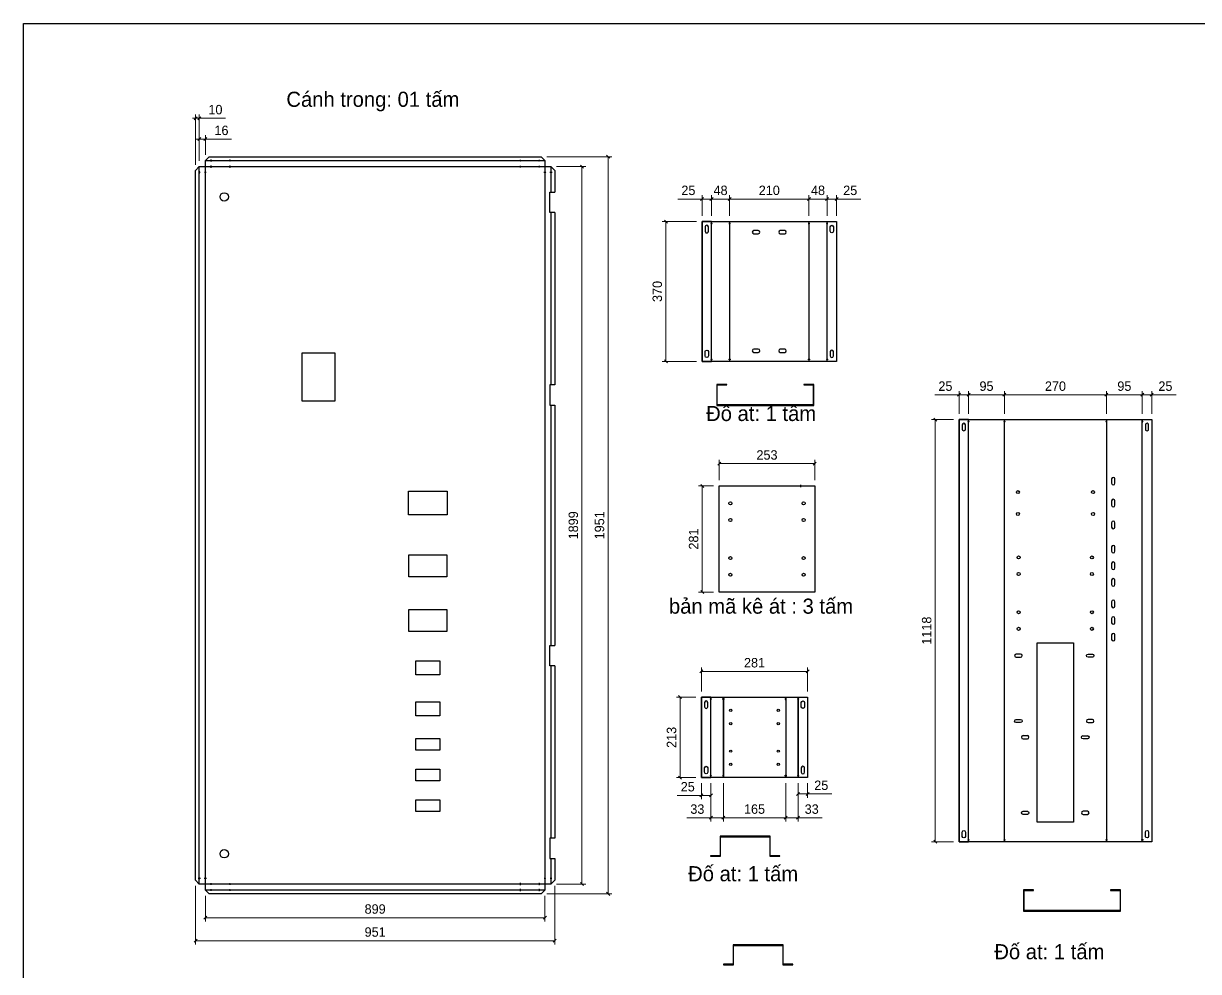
# Model space of a CAD drawing. Header units: millimetres. Extents: x 0 to 5940, y 0 to 4200.
# Drawn here: x 0 to 3111, y 1691 to 4200 of the extents above; entities that cross this region are included whole.
import ezdxf
from ezdxf.enums import TextEntityAlignment as Align

# ---------------------------------------------------------------- set-up
doc = ezdxf.new("R2010")
doc.units = ezdxf.units.MM
doc.layers.add('CNC', color=7, linetype='Continuous')
doc.layers.add('DIM', color=253, linetype='Continuous')
doc.styles.add('Tahoma (Input Text)', font='tahoma.ttf')
doc.dimstyles.new('Dim-25', dxfattribs={"dimtxt": 25, "dimasz": 8, "dimexe": 10, "dimexo": 15, "dimgap": 10, "dimtad": 1, "dimdec": 0, "dimtxsty": 'Standard', "dimblk": 'OBLIQUE', "dimcen": 10, "dimclrd": 5, "dimclre": 5, "dimclrt": 3, "dimazin": 3, "dimtfac": 1, "dimtdec": 0, "dimtmove": 0, "dimatfit": 3, "dimldrblk": 'OBLIQUE', "dimlwd": 9, "dimlwe": 9})

# ---------------------------------------------------------------- blocks, each defined once
blk = doc.blocks.new('khungtenAsean2')
at = {"color": 7}
blk.add_lwpolyline([(0, 0), (2970, 0), (2970, -2100), (0, -2100)], close=True, dxfattribs=at)
at = {"color": 1, "style": 'Tahoma (Input Text)', "flags": 8}
for tag, p in [('#01', (137.1, -2021.3)), ('#03', (506.6, -2019.3)), ('#05', (1106.6, -2021.3)), ('#07', (1834.7, -2021.3)), ('#09', (2146.7, -2021.3)), ('#02', (98.5, -2081.3)), ('#04', (486.1, -2081.3)), ('#06', (1065.3, -2081.3)), ('#08', (1817.4, -2081.3)), ('#10', (2146.7, -2081.3))]:
    blk.add_attdef(tag, p, '', height=25, dxfattribs=at)
blk.add_attdef('#11', text='', height=25, dxfattribs=at).set_placement((2915, -2067.3), align=Align.CENTER)
blk = doc.blocks.new('f3daunguoc')
at = {"layer": 'CNC', "color": 2, "lineweight": -3}
blk.add_circle((0, 0), 1.5, dxfattribs=at)
blk = doc.blocks.new('*D1')
at = {"color": 0, "linetype": 'ByBlock', "lineweight": -2}
for p, q in [((485.5, 1837), (477.5, 1829)), ((1376.5, 1829), (1384.5, 1837))]:
    blk.add_line(p, q, dxfattribs=at)
at = {"layer": 'Defpoints', "color": 0, "transparency": 16777216}
for p in [(481.5, 1906.1), (1380.5, 1906.1), (1380.5, 1833)]:
    blk.add_point(p, dxfattribs=at)
at = {"layer": 'DIM', "color": 5, "lineweight": 9, "transparency": 16777216}
for p, q in [((481.5, 1891.1), (481.5, 1823)), ((1380.5, 1891.1), (1380.5, 1823)), ((481.5, 1833), (1380.5, 1833))]:
    blk.add_line(p, q, dxfattribs=at)
at = {"layer": 'DIM', "color": 3, "transparency": 16777216, "insert": (931, 1855.8), "char_height": 25, "attachment_point": 5}
blk.add_mtext('899', dxfattribs=at)
blk = doc.blocks.new('_Oblique')
at = {"color": 0, "linetype": 'ByBlock', "lineweight": -2}
blk.add_line((-0.5, -0.5), (0.5, 0.5), dxfattribs=at)
blk = doc.blocks.new('*D2')
at = {"color": 0, "linetype": 'ByBlock', "lineweight": -2}
for p, q in [((459.5, 1776.1), (451.5, 1768.1)), ((1402.5, 1768.1), (1410.5, 1776.1))]:
    blk.add_line(p, q, dxfattribs=at)
at = {"layer": 'Defpoints', "color": 0, "transparency": 16777216}
for p in [(455.5, 1932.1), (1406.5, 1932.1), (1406.5, 1772.1)]:
    blk.add_point(p, dxfattribs=at)
at = {"layer": 'DIM', "color": 5, "lineweight": 9, "transparency": 16777216}
for p, q in [((455.5, 1917.1), (455.5, 1762.1)), ((1406.5, 1917.1), (1406.5, 1762.1)), ((455.5, 1772.1), (1406.5, 1772.1))]:
    blk.add_line(p, q, dxfattribs=at)
at = {"layer": 'DIM', "color": 3, "transparency": 16777216, "insert": (931, 1794.9), "char_height": 25, "attachment_point": 5}
blk.add_mtext('951', dxfattribs=at)
blk = doc.blocks.new('*D3')
at = {"color": 0, "linetype": 'ByBlock', "lineweight": -2}
for p, q in [((1482.7, 3817.1), (1474.7, 3825.1)), ((1474.7, 1926.1), (1482.7, 1918.1))]:
    blk.add_line(p, q, dxfattribs=at)
at = {"layer": 'Defpoints', "color": 0, "transparency": 16777216}
for p in [(1396.5, 3821.1), (1396.5, 1922.1), (1478.7, 1922.1)]:
    blk.add_point(p, dxfattribs=at)
at = {"layer": 'DIM', "color": 5, "lineweight": 9, "transparency": 16777216}
for p, q in [((1411.5, 3821.1), (1488.7, 3821.1)), ((1478.7, 3821.1), (1478.7, 1922.1)), ((1411.5, 1922.1), (1488.7, 1922.1))]:
    blk.add_line(p, q, dxfattribs=at)
at = {"layer": 'DIM', "color": 3, "transparency": 16777216, "insert": (1455.9, 2871.6), "char_height": 25, "attachment_point": 5, "rotation": 90}
blk.add_mtext('1899', dxfattribs=at)
blk = doc.blocks.new('*D4')
at = {"color": 0, "linetype": 'ByBlock', "lineweight": -2}
for p, q in [((1552, 3843.1), (1544, 3851.1)), ((1544, 1900.1), (1552, 1892.1))]:
    blk.add_line(p, q, dxfattribs=at)
at = {"layer": 'Defpoints', "color": 0, "transparency": 16777216}
for p in [(1370.5, 3847.1), (1370.5, 1896.1), (1548, 1896.1)]:
    blk.add_point(p, dxfattribs=at)
at = {"layer": 'DIM', "color": 5, "lineweight": 9, "transparency": 16777216}
for p, q in [((1385.5, 3847.1), (1558, 3847.1)), ((1548, 3847.1), (1548, 1896.1)), ((1385.5, 1896.1), (1558, 1896.1))]:
    blk.add_line(p, q, dxfattribs=at)
at = {"layer": 'DIM', "color": 3, "transparency": 16777216, "insert": (1525.2, 2871.6), "char_height": 25, "attachment_point": 5, "rotation": 90}
blk.add_mtext('1951', dxfattribs=at)
blk = doc.blocks.new('*D5')
at = {"color": 0, "linetype": 'ByBlock', "lineweight": -2}
for p, q in [((461.5, 3890.2), (469.5, 3898.2)), ((485.5, 3898.2), (477.5, 3890.2))]:
    blk.add_line(p, q, dxfattribs=at)
at = {"layer": 'Defpoints', "color": 0, "transparency": 16777216}
for p in [(481.5, 3894.2), (481.5, 3837.1), (465.5, 3821.1)]:
    blk.add_point(p, dxfattribs=at)
at = {"layer": 'DIM', "color": 5, "lineweight": 9, "transparency": 16777216}
for p, q in [((465.5, 3894.2), (457.5, 3894.2)), ((465.5, 3836.1), (465.5, 3904.2)), ((465.5, 3894.2), (481.5, 3894.2)), ((481.5, 3852.1), (481.5, 3904.2)), ((481.5, 3894.2), (551, 3894.2))]:
    blk.add_line(p, q, dxfattribs=at)
at = {"layer": 'DIM', "color": 3, "transparency": 16777216, "insert": (524.2, 3917), "char_height": 25, "attachment_point": 5}
blk.add_mtext('16', dxfattribs=at)
blk = doc.blocks.new('*D6')
at = {"color": 0, "linetype": 'ByBlock', "lineweight": -2}
for p, q in [((451.5, 3945.1), (459.5, 3953.1)), ((469.5, 3953.1), (461.5, 3945.1))]:
    blk.add_line(p, q, dxfattribs=at)
at = {"layer": 'Defpoints', "color": 0, "transparency": 16777216}
for p in [(465.5, 3949.1), (455.5, 3811.1), (465.5, 3821.1)]:
    blk.add_point(p, dxfattribs=at)
at = {"layer": 'DIM', "color": 5, "lineweight": 9, "transparency": 16777216}
for p, q in [((455.5, 3826.1), (455.5, 3959.1)), ((465.5, 3836.1), (465.5, 3959.1)), ((455.5, 3949.1), (447.5, 3949.1)), ((455.5, 3949.1), (465.5, 3949.1)), ((465.5, 3949.1), (534.9, 3949.1))]:
    blk.add_line(p, q, dxfattribs=at)
at = {"layer": 'DIM', "color": 3, "transparency": 16777216, "insert": (508.2, 3971.9), "char_height": 25, "attachment_point": 5}
blk.add_mtext('10', dxfattribs=at)
blk = doc.blocks.new('ovan8.5x20')
at = {"layer": 'CNC', "color": 2, "lineweight": -3}
for p, q in [((5.7, 4.2), (-5.8, 4.2)), ((-5.8, -4.2), (5.7, -4.2))]:
    blk.add_line(p, q, dxfattribs=at)
for centre, start, end in [((-5.8, 0), 90, 270), ((5.7, 0), 270, 90)]:
    blk.add_arc(centre, 4.25, start, end, dxfattribs=at)
blk = doc.blocks.new('*D39')
at = {"color": 0, "linetype": 'ByBlock', "lineweight": -2}
for p, q in [((2966.2, 3221.1), (2958.2, 3213.1)), ((2983.2, 3213.1), (2991.2, 3221.1))]:
    blk.add_line(p, q, dxfattribs=at)
at = {"layer": 'Defpoints', "color": 0, "transparency": 16777216}
for p in [(2987.2, 3217.1), (2962.2, 3151.6), (2987.2, 3151.6)]:
    blk.add_point(p, dxfattribs=at)
at = {"layer": 'DIM', "color": 5, "lineweight": 9, "transparency": 16777216}
for p, q in [((2962.2, 3166.6), (2962.2, 3227.1)), ((2962.2, 3217.1), (2987.2, 3217.1)), ((2987.2, 3166.6), (2987.2, 3227.1)), ((2987.2, 3217.1), (3051.6, 3217.1))]:
    blk.add_line(p, q, dxfattribs=at)
at = {"layer": 'DIM', "color": 3, "transparency": 16777216, "insert": (3023.4, 3239.9), "char_height": 25, "attachment_point": 5}
blk.add_mtext('25', dxfattribs=at)
blk = doc.blocks.new('*D40')
at = {"color": 0, "linetype": 'ByBlock', "lineweight": -2}
for p, q in [((2871.2, 3221.1), (2863.2, 3213.1)), ((2958.2, 3213.1), (2966.2, 3221.1))]:
    blk.add_line(p, q, dxfattribs=at)
at = {"layer": 'Defpoints', "color": 0, "transparency": 16777216}
for p in [(2962.2, 3217.1), (2867.2, 3151.6), (2962.2, 3151.6)]:
    blk.add_point(p, dxfattribs=at)
at = {"layer": 'DIM', "color": 5, "lineweight": 9, "transparency": 16777216}
for p, q in [((2867.2, 3166.6), (2867.2, 3227.1)), ((2867.2, 3217.1), (2962.2, 3217.1)), ((2962.2, 3166.6), (2962.2, 3227.1))]:
    blk.add_line(p, q, dxfattribs=at)
at = {"layer": 'DIM', "color": 3, "transparency": 16777216, "insert": (2914.7, 3239.9), "char_height": 25, "attachment_point": 5}
blk.add_mtext('95', dxfattribs=at)
blk = doc.blocks.new('*D41')
at = {"color": 0, "linetype": 'ByBlock', "lineweight": -2}
for p, q in [((2601.2, 3221.1), (2593.2, 3213.1)), ((2863.2, 3213.1), (2871.2, 3221.1))]:
    blk.add_line(p, q, dxfattribs=at)
at = {"layer": 'Defpoints', "color": 0, "transparency": 16777216}
for p in [(2597.2, 3217.1), (2597.2, 3151.6), (2867.2, 3151.6)]:
    blk.add_point(p, dxfattribs=at)
at = {"layer": 'DIM', "color": 5, "lineweight": 9, "transparency": 16777216}
for p, q in [((2597.2, 3166.6), (2597.2, 3227.1)), ((2867.2, 3217.1), (2597.2, 3217.1)), ((2867.2, 3166.6), (2867.2, 3227.1))]:
    blk.add_line(p, q, dxfattribs=at)
at = {"layer": 'DIM', "color": 3, "transparency": 16777216, "insert": (2732.2, 3239.9), "char_height": 25, "attachment_point": 5}
blk.add_mtext('270', dxfattribs=at)
blk = doc.blocks.new('*D42')
at = {"color": 0, "linetype": 'ByBlock', "lineweight": -2}
for p, q in [((2506.2, 3221.1), (2498.2, 3213.1)), ((2593.2, 3213.1), (2601.2, 3221.1))]:
    blk.add_line(p, q, dxfattribs=at)
at = {"layer": 'Defpoints', "color": 0, "transparency": 16777216}
for p in [(2502.2, 3217.1), (2502.2, 3151.6), (2597.2, 3151.6)]:
    blk.add_point(p, dxfattribs=at)
at = {"layer": 'DIM', "color": 5, "lineweight": 9, "transparency": 16777216}
for p, q in [((2502.2, 3166.6), (2502.2, 3227.1)), ((2597.2, 3217.1), (2502.2, 3217.1)), ((2597.2, 3166.6), (2597.2, 3227.1))]:
    blk.add_line(p, q, dxfattribs=at)
at = {"layer": 'DIM', "color": 3, "transparency": 16777216, "insert": (2549.7, 3239.9), "char_height": 25, "attachment_point": 5}
blk.add_mtext('95', dxfattribs=at)
blk = doc.blocks.new('*D43')
at = {"color": 0, "linetype": 'ByBlock', "lineweight": -2}
for p, q in [((2481.2, 3221.1), (2473.2, 3213.1)), ((2498.2, 3213.1), (2506.2, 3221.1))]:
    blk.add_line(p, q, dxfattribs=at)
at = {"layer": 'Defpoints', "color": 0, "transparency": 16777216}
for p in [(2477.2, 3217.1), (2477.2, 3151.6), (2502.2, 3151.6)]:
    blk.add_point(p, dxfattribs=at)
at = {"layer": 'DIM', "color": 5, "lineweight": 9, "transparency": 16777216}
for p, q in [((2477.2, 3217.1), (2412.7, 3217.1)), ((2477.2, 3166.6), (2477.2, 3227.1)), ((2502.2, 3217.1), (2477.2, 3217.1)), ((2502.2, 3166.6), (2502.2, 3227.1))]:
    blk.add_line(p, q, dxfattribs=at)
at = {"layer": 'DIM', "color": 3, "transparency": 16777216, "insert": (2440.9, 3239.9), "char_height": 25, "attachment_point": 5}
blk.add_mtext('25', dxfattribs=at)
blk = doc.blocks.new('*D44')
at = {"color": 0, "linetype": 'ByBlock', "lineweight": -2}
for p, q in [((2418.2, 3147.6), (2410.2, 3155.6)), ((2410.2, 2038.1), (2418.2, 2030.1))]:
    blk.add_line(p, q, dxfattribs=at)
at = {"layer": 'Defpoints', "color": 0, "transparency": 16777216}
for p in [(2477.2, 3151.6), (2414.2, 2034.1), (2477.2, 2034.1)]:
    blk.add_point(p, dxfattribs=at)
at = {"layer": 'DIM', "color": 5, "lineweight": 9, "transparency": 16777216}
for p, q in [((2462.2, 3151.6), (2404.2, 3151.6)), ((2414.2, 3151.6), (2414.2, 2034.1)), ((2462.2, 2034.1), (2404.2, 2034.1))]:
    blk.add_line(p, q, dxfattribs=at)
at = {"layer": 'DIM', "color": 3, "transparency": 16777216, "insert": (2391.4, 2592.8), "char_height": 25, "attachment_point": 5, "rotation": 90}
blk.add_mtext('1118', dxfattribs=at)
blk = doc.blocks.new('*D45')
at = {"color": 0, "linetype": 'ByBlock', "lineweight": -2}
for p, q in [((2131.6, 3739.4), (2123.6, 3731.4)), ((2148.6, 3731.4), (2156.6, 3739.4))]:
    blk.add_line(p, q, dxfattribs=at)
at = {"layer": 'Defpoints', "color": 0, "transparency": 16777216}
for p in [(2152.6, 3735.4), (2127.6, 3675.7), (2152.6, 3675.7)]:
    blk.add_point(p, dxfattribs=at)
at = {"layer": 'DIM', "color": 5, "lineweight": 9, "transparency": 16777216}
for p, q in [((2127.6, 3690.7), (2127.6, 3745.4)), ((2127.6, 3735.4), (2152.6, 3735.4)), ((2152.6, 3690.7), (2152.6, 3745.4)), ((2152.6, 3735.4), (2217, 3735.4))]:
    blk.add_line(p, q, dxfattribs=at)
at = {"layer": 'DIM', "color": 3, "transparency": 16777216, "insert": (2188.8, 3758.2), "char_height": 25, "attachment_point": 5}
blk.add_mtext('25', dxfattribs=at)
blk = doc.blocks.new('*D46')
at = {"color": 0, "linetype": 'ByBlock', "lineweight": -2}
for p, q in [((2083.6, 3739.4), (2075.6, 3731.4)), ((2123.6, 3731.4), (2131.6, 3739.4))]:
    blk.add_line(p, q, dxfattribs=at)
at = {"layer": 'Defpoints', "color": 0, "transparency": 16777216}
for p in [(2127.6, 3735.4), (2079.6, 3675.7), (2127.6, 3675.7)]:
    blk.add_point(p, dxfattribs=at)
at = {"layer": 'DIM', "color": 5, "lineweight": 9, "transparency": 16777216}
for p, q in [((2079.6, 3690.7), (2079.6, 3745.4)), ((2079.6, 3735.4), (2127.6, 3735.4)), ((2127.6, 3690.7), (2127.6, 3745.4))]:
    blk.add_line(p, q, dxfattribs=at)
at = {"layer": 'DIM', "color": 3, "transparency": 16777216, "insert": (2103.6, 3758.2), "char_height": 25, "attachment_point": 5}
blk.add_mtext('48', dxfattribs=at)
blk = doc.blocks.new('*D47')
at = {"color": 0, "linetype": 'ByBlock', "lineweight": -2}
for p, q in [((1873.6, 3739.4), (1865.6, 3731.4)), ((2075.6, 3731.4), (2083.6, 3739.4))]:
    blk.add_line(p, q, dxfattribs=at)
at = {"layer": 'Defpoints', "color": 0, "transparency": 16777216}
for p in [(1869.6, 3735.4), (1869.6, 3675.7), (2079.6, 3675.7)]:
    blk.add_point(p, dxfattribs=at)
at = {"layer": 'DIM', "color": 5, "lineweight": 9, "transparency": 16777216}
for p, q in [((1869.6, 3690.7), (1869.6, 3745.4)), ((2079.6, 3735.4), (1869.6, 3735.4)), ((2079.6, 3690.7), (2079.6, 3745.4))]:
    blk.add_line(p, q, dxfattribs=at)
at = {"layer": 'DIM', "color": 3, "transparency": 16777216, "insert": (1974.6, 3758.2), "char_height": 25, "attachment_point": 5}
blk.add_mtext('210', dxfattribs=at)
blk = doc.blocks.new('*D48')
at = {"color": 0, "linetype": 'ByBlock', "lineweight": -2}
for p, q in [((1825.6, 3739.4), (1817.6, 3731.4)), ((1865.6, 3731.4), (1873.6, 3739.4))]:
    blk.add_line(p, q, dxfattribs=at)
at = {"layer": 'Defpoints', "color": 0, "transparency": 16777216}
for p in [(1821.6, 3735.4), (1821.6, 3675.7), (1869.6, 3675.7)]:
    blk.add_point(p, dxfattribs=at)
at = {"layer": 'DIM', "color": 5, "lineweight": 9, "transparency": 16777216}
for p, q in [((1821.6, 3690.7), (1821.6, 3745.4)), ((1869.6, 3735.4), (1821.6, 3735.4)), ((1869.6, 3690.7), (1869.6, 3745.4))]:
    blk.add_line(p, q, dxfattribs=at)
at = {"layer": 'DIM', "color": 3, "transparency": 16777216, "insert": (1845.6, 3758.2), "char_height": 25, "attachment_point": 5}
blk.add_mtext('48', dxfattribs=at)
blk = doc.blocks.new('*D49')
at = {"color": 0, "linetype": 'ByBlock', "lineweight": -2}
for p, q in [((1800.6, 3739.4), (1792.6, 3731.4)), ((1817.6, 3731.4), (1825.6, 3739.4))]:
    blk.add_line(p, q, dxfattribs=at)
at = {"layer": 'Defpoints', "color": 0, "transparency": 16777216}
for p in [(1796.6, 3735.4), (1796.6, 3675.7), (1821.6, 3675.7)]:
    blk.add_point(p, dxfattribs=at)
at = {"layer": 'DIM', "color": 5, "lineweight": 9, "transparency": 16777216}
for p, q in [((1796.6, 3735.4), (1732.2, 3735.4)), ((1796.6, 3690.7), (1796.6, 3745.4)), ((1821.6, 3735.4), (1796.6, 3735.4)), ((1821.6, 3690.7), (1821.6, 3745.4))]:
    blk.add_line(p, q, dxfattribs=at)
at = {"layer": 'DIM', "color": 3, "transparency": 16777216, "insert": (1760.4, 3758.2), "char_height": 25, "attachment_point": 5}
blk.add_mtext('25', dxfattribs=at)
blk = doc.blocks.new('*D50')
at = {"color": 0, "linetype": 'ByBlock', "lineweight": -2}
for p, q in [((1704.9, 3671.7), (1696.9, 3679.7)), ((1696.9, 3309.7), (1704.9, 3301.7))]:
    blk.add_line(p, q, dxfattribs=at)
at = {"layer": 'Defpoints', "color": 0, "transparency": 16777216}
for p in [(1796.6, 3675.7), (1700.9, 3305.7), (1796.6, 3305.7)]:
    blk.add_point(p, dxfattribs=at)
at = {"layer": 'DIM', "color": 5, "lineweight": 9, "transparency": 16777216}
for p, q in [((1781.6, 3675.7), (1690.9, 3675.7)), ((1700.9, 3675.7), (1700.9, 3305.7)), ((1781.6, 3305.7), (1690.9, 3305.7))]:
    blk.add_line(p, q, dxfattribs=at)
at = {"layer": 'DIM', "color": 3, "transparency": 16777216, "insert": (1678.2, 3490.7), "char_height": 25, "attachment_point": 5, "rotation": 90}
blk.add_mtext('370', dxfattribs=at)
blk = doc.blocks.new('*D51')
at = {"color": 0, "linetype": 'ByBlock', "lineweight": -2}
for p, q in [((1846, 3039), (1838, 3031)), ((2091, 3031), (2099, 3039))]:
    blk.add_line(p, q, dxfattribs=at)
at = {"layer": 'Defpoints', "color": 0, "transparency": 16777216}
for p in [(2095, 3035), (1842, 2975.8), (2095, 2975.8)]:
    blk.add_point(p, dxfattribs=at)
at = {"layer": 'DIM', "color": 5, "lineweight": 9, "transparency": 16777216}
for p, q in [((1842, 2990.8), (1842, 3045)), ((1842, 3035), (2095, 3035)), ((2095, 2990.8), (2095, 3045))]:
    blk.add_line(p, q, dxfattribs=at)
at = {"layer": 'DIM', "color": 3, "transparency": 16777216, "insert": (1968.5, 3057.7), "char_height": 25, "attachment_point": 5}
blk.add_mtext('253', dxfattribs=at)
blk = doc.blocks.new('*D52')
at = {"color": 0, "linetype": 'ByBlock', "lineweight": -2}
for p, q in [((1801, 2971.8), (1793, 2979.8)), ((1793, 2698.8), (1801, 2690.8))]:
    blk.add_line(p, q, dxfattribs=at)
at = {"layer": 'Defpoints', "color": 0, "transparency": 16777216}
for p in [(1842, 2975.8), (1797, 2694.8), (1842, 2694.8)]:
    blk.add_point(p, dxfattribs=at)
at = {"layer": 'DIM', "color": 5, "lineweight": 9, "transparency": 16777216}
for p, q in [((1827, 2975.8), (1787, 2975.8)), ((1797, 2975.8), (1797, 2694.8)), ((1827, 2694.8), (1787, 2694.8))]:
    blk.add_line(p, q, dxfattribs=at)
at = {"layer": 'DIM', "color": 3, "transparency": 16777216, "insert": (1774.3, 2835.3), "char_height": 25, "attachment_point": 5, "rotation": 90}
blk.add_mtext('281', dxfattribs=at)
blk = doc.blocks.new('*D53')
at = {"color": 0, "linetype": 'ByBlock', "lineweight": -2}
for p, q in [((1799, 2489), (1791, 2481)), ((2072, 2481), (2080, 2489))]:
    blk.add_line(p, q, dxfattribs=at)
at = {"layer": 'Defpoints', "color": 0, "transparency": 16777216}
for p in [(2076, 2485), (1795, 2416.8), (2076, 2416.8)]:
    blk.add_point(p, dxfattribs=at)
at = {"layer": 'DIM', "color": 5, "lineweight": 9, "transparency": 16777216}
for p, q in [((1795, 2431.8), (1795, 2495)), ((2076, 2431.8), (2076, 2495)), ((1795, 2485), (2076, 2485))]:
    blk.add_line(p, q, dxfattribs=at)
at = {"layer": 'DIM', "color": 3, "transparency": 16777216, "insert": (1935.5, 2507.8), "char_height": 25, "attachment_point": 5}
blk.add_mtext('281', dxfattribs=at)
blk = doc.blocks.new('*D54')
at = {"color": 0, "linetype": 'ByBlock', "lineweight": -2}
for p, q in [((1742.5, 2412.8), (1734.5, 2420.8)), ((1734.5, 2207.8), (1742.5, 2199.8))]:
    blk.add_line(p, q, dxfattribs=at)
at = {"layer": 'Defpoints', "color": 0, "transparency": 16777216}
for p in [(1795, 2416.8), (1738.5, 2203.8), (1795, 2203.8)]:
    blk.add_point(p, dxfattribs=at)
at = {"layer": 'DIM', "color": 5, "lineweight": 9, "transparency": 16777216}
for p, q in [((1780, 2416.8), (1728.5, 2416.8)), ((1738.5, 2416.8), (1738.5, 2203.8)), ((1780, 2203.8), (1728.5, 2203.8))]:
    blk.add_line(p, q, dxfattribs=at)
at = {"layer": 'DIM', "color": 3, "transparency": 16777216, "insert": (1715.8, 2310.3), "char_height": 25, "attachment_point": 5, "rotation": 90}
blk.add_mtext('213', dxfattribs=at)
blk = doc.blocks.new('*D60')
at = {"color": 0, "linetype": 'ByBlock', "lineweight": -2}
for p, q in [((2055, 2164.6), (2047, 2156.6)), ((2072, 2156.6), (2080, 2164.6))]:
    blk.add_line(p, q, dxfattribs=at)
at = {"layer": 'Defpoints', "color": 0, "transparency": 16777216}
for p in [(2051, 2203.8), (2076, 2203.8), (2076, 2160.6)]:
    blk.add_point(p, dxfattribs=at)
at = {"layer": 'DIM', "color": 5, "lineweight": 9, "transparency": 16777216}
for p, q in [((2051, 2188.8), (2051, 2150.6)), ((2076, 2188.8), (2076, 2150.6)), ((2051, 2160.6), (2076, 2160.6)), ((2076, 2160.6), (2140.4, 2160.6))]:
    blk.add_line(p, q, dxfattribs=at)
at = {"layer": 'DIM', "color": 3, "transparency": 16777216, "insert": (2112.2, 2183.3), "char_height": 25, "attachment_point": 5}
blk.add_mtext('25', dxfattribs=at)
blk = doc.blocks.new('*D61')
at = {"color": 0, "linetype": 'ByBlock', "lineweight": -2}
for p, q in [((2022, 2101.6), (2014, 2093.6)), ((2047, 2093.6), (2055, 2101.6))]:
    blk.add_line(p, q, dxfattribs=at)
at = {"layer": 'Defpoints', "color": 0, "transparency": 16777216}
for p in [(2018, 2203.8), (2051, 2203.8), (2051, 2097.6)]:
    blk.add_point(p, dxfattribs=at)
at = {"layer": 'DIM', "color": 5, "lineweight": 9, "transparency": 16777216}
for p, q in [((2018, 2188.8), (2018, 2087.6)), ((2051, 2188.8), (2051, 2087.6)), ((2018, 2097.6), (2051, 2097.6)), ((2051, 2097.6), (2114.7, 2097.6))]:
    blk.add_line(p, q, dxfattribs=at)
at = {"layer": 'DIM', "color": 3, "transparency": 16777216, "insert": (2086.9, 2120.3), "char_height": 25, "attachment_point": 5}
blk.add_mtext('33', dxfattribs=at)
blk = doc.blocks.new('*D62')
at = {"color": 0, "linetype": 'ByBlock', "lineweight": -2}
for p, q in [((1857, 2101.6), (1849, 2093.6)), ((2014, 2093.6), (2022, 2101.6))]:
    blk.add_line(p, q, dxfattribs=at)
at = {"layer": 'Defpoints', "color": 0, "transparency": 16777216}
for p in [(1853, 2203.8), (2018, 2203.8), (2018, 2097.6)]:
    blk.add_point(p, dxfattribs=at)
at = {"layer": 'DIM', "color": 5, "lineweight": 9, "transparency": 16777216}
for p, q in [((1853, 2188.8), (1853, 2087.6)), ((2018, 2188.8), (2018, 2087.6)), ((1853, 2097.6), (2018, 2097.6))]:
    blk.add_line(p, q, dxfattribs=at)
at = {"layer": 'DIM', "color": 3, "transparency": 16777216, "insert": (1935.5, 2120.3), "char_height": 25, "attachment_point": 5}
blk.add_mtext('165', dxfattribs=at)
blk = doc.blocks.new('*D63')
at = {"color": 0, "linetype": 'ByBlock', "lineweight": -2}
for p, q in [((1824, 2101.6), (1816, 2093.6)), ((1849, 2093.6), (1857, 2101.6))]:
    blk.add_line(p, q, dxfattribs=at)
at = {"layer": 'Defpoints', "color": 0, "transparency": 16777216}
for p in [(1820, 2203.8), (1853, 2203.8), (1820, 2097.6)]:
    blk.add_point(p, dxfattribs=at)
at = {"layer": 'DIM', "color": 5, "lineweight": 9, "transparency": 16777216}
for p, q in [((1820, 2188.8), (1820, 2087.6)), ((1853, 2188.8), (1853, 2087.6)), ((1820, 2097.6), (1756.2, 2097.6)), ((1853, 2097.6), (1820, 2097.6))]:
    blk.add_line(p, q, dxfattribs=at)
at = {"layer": 'DIM', "color": 3, "transparency": 16777216, "insert": (1784.1, 2120.3), "char_height": 25, "attachment_point": 5}
blk.add_mtext('33', dxfattribs=at)
blk = doc.blocks.new('*D64')
at = {"color": 0, "linetype": 'ByBlock', "lineweight": -2}
for p, q in [((1799, 2160.7), (1791, 2152.7)), ((1816, 2152.7), (1824, 2160.7))]:
    blk.add_line(p, q, dxfattribs=at)
at = {"layer": 'Defpoints', "color": 0, "transparency": 16777216}
for p in [(1795, 2203.8), (1820, 2203.8), (1795, 2156.7)]:
    blk.add_point(p, dxfattribs=at)
at = {"layer": 'DIM', "color": 5, "lineweight": 9, "transparency": 16777216}
for p, q in [((1795, 2188.8), (1795, 2146.7)), ((1820, 2188.8), (1820, 2146.7)), ((1795, 2156.7), (1730.5, 2156.7)), ((1820, 2156.7), (1795, 2156.7))]:
    blk.add_line(p, q, dxfattribs=at)
at = {"layer": 'DIM', "color": 3, "transparency": 16777216, "insert": (1758.7, 2179.5), "char_height": 25, "attachment_point": 5}
blk.add_mtext('25', dxfattribs=at)

msp = doc.modelspace()

# ---------------------------------------------------------------- linework, layer by layer
at = {"color": 2}
for p, q in [((1869.6, 3675.7), (1869.6, 3305.7)), ((2079.6, 3675.7), (2079.6, 3305.7)), ((1853, 2416.8), (1853, 2203.8)), ((2051, 2416.8), (2051, 2203.8))]:
    msp.add_line(p, q, dxfattribs=at)
at = {"color": 7}
for points in [[(1406.5, 1989.3), (1406.5, 1932.1), (1396.5, 1922.1), (1380.5, 1922.1), (1380.5, 1906.1), (1370.5, 1896.1), (491.5, 1896.1), (481.5, 1906.1), (481.5, 1922.1), (465.5, 1922.1), (455.5, 1932.1), (455.5, 3811.1), (465.5, 3821.1), (481.5, 3821.1), (481.5, 3837.1), (491.5, 3847.1), (1370.5, 3847.1), (1380.5, 3837.1), (1380.5, 3821.1), (1396.5, 3821.1), (1406.5, 3811.1), (1406.5, 3753.8)], [(481.5, 3837.1), (1380.5, 3837.1)], [(465.5, 1922.1), (465.5, 3821.1)], [(1396.5, 3821.1), (1396.5, 3753.8)], [(1396.5, 3699.8), (1396.5, 3243.3)], [(1406.5, 3699.8), (1406.5, 3243.3)], [(1396.5, 3189.3), (1396.5, 2553.8)], [(1406.5, 3189.3), (1406.5, 2553.8)], [(1396.5, 2499.8), (1396.5, 2043.3)], [(1406.5, 2499.8), (1406.5, 2043.3)], [(1396.5, 1989.3), (1396.5, 1922.1)], [(1380.5, 1906.1), (481.5, 1906.1)]]:
    msp.add_lwpolyline(points, dxfattribs=at)
msp.add_lwpolyline([(481.5, 3821.1), (1380.5, 3821.1), (1380.5, 1922.1), (481.5, 1922.1)], close=True, dxfattribs=at)
at = {"color": 2}
for points in [[(1406.5, 3699.8), (1393.5, 3699.8), (1393.5, 3753.8), (1406.5, 3753.8)], [(1406.5, 3243.3), (1393.5, 3243.3), (1393.5, 3189.3), (1406.5, 3189.3)], [(1406.5, 2499.8), (1393.5, 2499.8), (1393.5, 2553.8), (1406.5, 2553.8)], [(1406.5, 2043.3), (1393.5, 2043.3), (1393.5, 1989.3), (1406.5, 1989.3)]]:
    msp.add_lwpolyline(points, dxfattribs=at)
at = {"color": 8}
for points in [[(1821.6, 3675.7), (1796.6, 3675.7), (1796.6, 3305.7), (1821.6, 3305.7)], [(2127.6, 3675.7), (2152.6, 3675.7), (2152.6, 3305.7), (2127.6, 3305.7)], [(1862, 3244.7), (1835.5, 3244.7), (1835.5, 3188.7), (2092.5, 3188.7), (2092.5, 3244.7), (2066, 3244.7), (2066, 3243.2), (2091, 3243.2), (2091, 3190.2), (1837, 3190.2), (1837, 3243.2), (1862, 3243.2)], [(2502.2, 3151.6), (2477.2, 3151.6), (2477.2, 2034.1), (2502.2, 2034.1)], [(2962.2, 3151.6), (2987.2, 3151.6), (2987.2, 2034.1), (2962.2, 2034.1)], [(1820, 2416.8), (1795, 2416.8), (1795, 2203.8), (1820, 2203.8)], [(2051, 2416.8), (2076, 2416.8), (2076, 2203.8), (2051, 2203.8)], [(2002.1, 1996.9), (1977.1, 1996.9), (1977.1, 2048.4), (1844.1, 2048.4), (1844.1, 1996.9), (1819.1, 1996.9), (1819.1, 1995.4), (1845.6, 1995.4), (1845.6, 2046.9), (1975.6, 2046.9), (1975.6, 1995.4), (2002.1, 1995.4)], [(2674.2, 1906.6), (2647.7, 1906.6), (2647.7, 1850.6), (2904.7, 1850.6), (2904.7, 1906.6), (2878.2, 1906.6), (2878.2, 1905.1), (2903.2, 1905.1), (2903.2, 1852.1), (2649.2, 1852.1), (2649.2, 1905.1), (2674.2, 1905.1)], [(2036.6, 1709.8), (2011.6, 1709.8), (2011.6, 1761.3), (1878.6, 1761.3), (1878.6, 1709.8), (1853.6, 1709.8), (1853.6, 1708.3), (1880.1, 1708.3), (1880.1, 1759.8), (2010.1, 1759.8), (2010.1, 1708.3), (2036.6, 1708.3)]]:
    msp.add_lwpolyline(points, close=True, dxfattribs=at)
at = {"color": 2}
for points in [[(1796.6, 3675.7), (2152.6, 3675.7), (2152.6, 3305.7), (1796.6, 3305.7)], [(738, 3328.1), (824, 3328.1), (824, 3200.1), (738, 3200.1)], [(2477.2, 3151.6), (2987.2, 3151.6), (2987.2, 2034.1), (2477.2, 2034.1)], [(2597.2, 3151.6), (2867.2, 3151.6), (2867.2, 2034.1), (2597.2, 2034.1)], [(1019, 2961.6), (1122, 2961.6), (1122, 2899.6), (1019, 2899.6)], [(1842, 2975.8), (2095, 2975.8), (2095, 2694.8), (1842, 2694.8)], [(1020.5, 2793.6), (1120.5, 2793.6), (1120.5, 2735.6), (1020.5, 2735.6)], [(1020.5, 2648.6), (1120.5, 2648.6), (1120.5, 2590.6), (1020.5, 2590.6)], [(2683.4, 2560.6), (2779.9, 2560.6), (2779.9, 2085.6), (2683.4, 2085.6)], [(1038.5, 2512.6), (1102.5, 2512.6), (1102.5, 2475.6), (1038.5, 2475.6)], [(1038.5, 2404.6), (1102.5, 2404.6), (1102.5, 2367.6), (1038.5, 2367.6)], [(1795, 2416.8), (2076, 2416.8), (2076, 2203.8), (1795, 2203.8)], [(1853, 2416.8), (2018, 2416.8), (2018, 2203.8), (1853, 2203.8)], [(1038.5, 2307.1), (1102.5, 2307.1), (1102.5, 2276.1), (1038.5, 2276.1)], [(1038.5, 2226.1), (1102.5, 2226.1), (1102.5, 2195.1), (1038.5, 2195.1)], [(1038.5, 2145.1), (1102.5, 2145.1), (1102.5, 2114.1), (1038.5, 2114.1)]]:
    msp.add_lwpolyline(points, close=True, dxfattribs=at)
for centre, radius in [((531.5, 3741.1), 11), ((2632.7, 2959.6), 4), ((2831.7, 2959.6), 4), ((1871.5, 2929.8), 4), ((2065.5, 2929.8), 4), ((2632.7, 2901.6), 4), ((2831.7, 2901.6), 4), ((1871.5, 2885.8), 4), ((2065.5, 2885.8), 4), ((1871.5, 2784.8), 4), ((2065.5, 2784.8), 4), ((2634.7, 2786.6), 4), ((2828.7, 2786.6), 4), ((1871.5, 2740.8), 4), ((2065.5, 2740.8), 4), ((2634.7, 2742.6), 4), ((2634.7, 2742.6), 4), ((2828.7, 2742.6), 4), ((2634.7, 2641.6), 4), ((2828.7, 2641.6), 4), ((2634.7, 2597.6), 4), ((2828.7, 2597.6), 4), ((1820, 2411.8), 1), ((2051, 2411.8), 1), ((1872.5, 2381.8), 3), ((1872.5, 2381.8), 3), ((1998.5, 2381.8), 3), ((1998.5, 2381.8), 3), ((1872.5, 2346.8), 3), ((1872.5, 2346.8), 3), ((1998.5, 2346.8), 3), ((1998.5, 2346.8), 3), ((1872.5, 2273.8), 3), ((1872.5, 2273.8), 3), ((1998.5, 2273.8), 3), ((1998.5, 2273.8), 3), ((1872.5, 2238.8), 3), ((1872.5, 2238.8), 3), ((1998.5, 2238.8), 3), ((1998.5, 2238.8), 3), ((1820, 2208.8), 1), ((2051, 2208.8), 1), ((531.5, 2002.1), 11)]:
    msp.add_circle(centre, radius, dxfattribs=at)

# ---------------------------------------------------------------- block references
at = {"color": 7, "xscale": 2, "yscale": 2, "zscale": 2}
msp.add_blockref('khungtenAsean2', (0, 4200), dxfattribs=at)
at = {"lineweight": -3, "xscale": -1}
for p, rotation in [((496.5, 3837.1), 180), ((546.5, 3837.1), 180), ((465.5, 3806.1), 180), ((481.5, 3806.1), 180), ((496.5, 3821.1), 180), ((546.5, 3821.1), 180), ((1821.6, 3670.7), 270), ((1869.6, 3670.7), 270), ((2079.6, 3670.7), 270), ((2127.6, 3670.7), 270), ((2502.2, 3146.5), 270), ((2597.2, 3146.5), 270), ((2867.2, 3146.5), 270), ((2962.2, 3146.5), 270), ((2057.6, 2975.8), 270), ((2018, 2411.8), 270), ((1853, 2208.8), 90)]:
    msp.add_blockref('f3daunguoc', p, dxfattribs=dict(at, rotation=rotation))
at = {"lineweight": -3}
for p, rotation in [((1315.5, 3837.1), 180), ((1365.5, 3837.1), 180), ((1315.5, 3821.1), 180), ((1365.5, 3821.1), 180), ((1380.5, 3806.1), 180), ((1396.5, 3806.1), 180), ((1821.6, 3310.8), 270), ((1869.6, 3310.8), 270), ((2079.6, 3310.8), 270), ((2127.6, 3310.8), 270), ((1853, 2411.8), 90), ((2018, 2208.8), 270), ((2502.2, 2039.1), 270), ((2597.2, 2039.1), 270), ((2867.2, 2039.1), 270), ((2962.2, 2039.1), 270)]:
    msp.add_blockref('f3daunguoc', p, dxfattribs=dict(at, rotation=rotation))
for p in [(465.5, 1937.1), (481.5, 1937.1), (496.5, 1922.1), (496.5, 1906.1), (546.5, 1922.1), (546.5, 1906.1)]:
    msp.add_blockref('f3daunguoc', p, dxfattribs=at)
at = {"lineweight": -3, "xscale": -1}
for p in [(1380.5, 1937.1), (1396.5, 1937.1), (1315.5, 1922.1), (1315.5, 1906.1), (1365.5, 1922.1), (1365.5, 1906.1)]:
    msp.add_blockref('f3daunguoc', p, dxfattribs=at)
at = {"layer": 'CNC', "lineweight": -3}
for p, rotation in [((1809.1, 3655.7), 270), ((2140.1, 3325.7), 90), ((2489.7, 3131.6), 270), ((2974.7, 3131.6), 270), ((2885.2, 2988.6), 90), ((2885.2, 2930.6), 90), ((2885.2, 2872.6), 90), ((2885.2, 2808.6), 90), ((2885.2, 2764.6), 90), ((2885.2, 2720.6), 90), ((2885.2, 2663.6), 90), ((2885.2, 2619.6), 90), ((2885.2, 2575.6), 90), ((1807.5, 2396.8), 270), ((2824.2, 2353.6), 180), ((2063.5, 2223.8), 90), ((2811.2, 2110.6), 180)]:
    msp.add_blockref('ovan8.5x20', p, dxfattribs=dict(at, rotation=rotation))
for p in [(1939.6, 3647.7), (2009.6, 3647.7), (1939.6, 3333.7), (2009.6, 3333.7), (2634.2, 2526.6), (2652.2, 2310.6)]:
    msp.add_blockref('ovan8.5x20', p, dxfattribs=at)
at = {"layer": 'CNC', "lineweight": -3, "xscale": -1}
for p, rotation in [((2140.1, 3655.7), 90), ((1809.1, 3325.7), 270), ((2063.5, 2396.8), 90), ((2634.2, 2353.6), 180), ((1807.5, 2223.8), 270), ((2652.2, 2110.6), 180), ((2489.7, 2054.1), 270), ((2974.7, 2054.1), 270)]:
    msp.add_blockref('ovan8.5x20', p, dxfattribs=dict(at, rotation=rotation))
for p in [(2824.2, 2526.6), (2811.2, 2310.6)]:
    msp.add_blockref('ovan8.5x20', p, dxfattribs=at)

# ---------------------------------------------------------------- texts
at = {"color": 7, "char_height": 40, "attachment_point": 5}
for s, insert, width in [('Cánh trong: 01 tấm', (925, 3993.4), 1015), ('Đố at: 1 tấm', (1953, 3167.4), 915), ('bản mã kê át : 3 tấm', (1952.7, 2657.4), 915), ('Đố at: 1 tấm', (1905.4, 1949.1), 915), ('Đố at: 1 tấm', (2716.1, 1742.7), 915)]:
    msp.add_mtext(s, dxfattribs=dict(at, insert=insert, width=width))

# ---------------------------------------------------------------- dimensions: what is measured, and where the dimension line sits
at = {"layer": 'DIM', "color": 7}
for base, p1, p2, picture, middle in [((465.5, 3949.1), (455.5, 3811.1), (465.5, 3821.1), '*D6', (508.2, 3971.9)), ((481.5, 3894.2), (465.5, 3821.1), (481.5, 3837.1), '*D5', (524.2, 3917)), ((1406.5, 1772.1), (455.5, 1932.1), (1406.5, 1932.1), '*D2', (931, 1794.9)), ((1380.5, 1833), (481.5, 1906.1), (1380.5, 1906.1), '*D1', (931, 1855.8))]:
    dim = msp.add_linear_dim(base=base, p1=p1, p2=p2, dimstyle='Dim-25', dxfattribs=at)
    dim.commit()
    dim.dimension.update_dxf_attribs({"geometry": picture, "text_midpoint": middle})
for base, p1, p2, picture, middle in [((1548, 1896.1), (1370.5, 3847.1), (1370.5, 1896.1), '*D4', (1525.2, 2871.6)), ((1478.7, 1922.1), (1396.5, 3821.1), (1396.5, 1922.1), '*D3', (1455.9, 2871.6))]:
    dim = msp.add_linear_dim(base=base, p1=p1, p2=p2, angle=90, dimstyle='Dim-25', dxfattribs=at)
    dim.commit()
    dim.dimension.update_dxf_attribs({"geometry": picture, "text_midpoint": middle})
at = {"layer": 'DIM', "color": 2}
for base, p1, p2, picture, middle in [((1796.6, 3735.4), (1821.6, 3675.7), (1796.6, 3675.7), '*D49', (1760.4, 3758.2)), ((1869.6, 3735.4), (2079.6, 3675.7), (1869.6, 3675.7), '*D47', (1974.6, 3758.2)), ((2152.6, 3735.4), (2127.6, 3675.7), (2152.6, 3675.7), '*D45', (2188.8, 3758.2)), ((2477.2, 3217.1), (2502.2, 3151.6), (2477.2, 3151.6), '*D43', (2440.9, 3239.9)), ((2502.2, 3217.1), (2597.2, 3151.6), (2502.2, 3151.6), '*D42', (2549.7, 3239.9)), ((2597.2, 3217.1), (2867.2, 3151.6), (2597.2, 3151.6), '*D41', (2732.2, 3239.9)), ((2962.2, 3217.1), (2867.2, 3151.6), (2962.2, 3151.6), '*D40', (2914.7, 3239.9)), ((2987.2, 3217.1), (2962.2, 3151.6), (2987.2, 3151.6), '*D39', (3023.4, 3239.9)), ((2095, 3035), (1842, 2975.8), (2095, 2975.8), '*D51', (1968.5, 3057.7)), ((2076, 2485), (1795, 2416.8), (2076, 2416.8), '*D53', (1935.5, 2507.8)), ((1795, 2156.7), (1820, 2203.8), (1795, 2203.8), '*D64', (1758.7, 2179.5)), ((1820, 2097.6), (1853, 2203.8), (1820, 2203.8), '*D63', (1784.1, 2120.3)), ((2018, 2097.6), (1853, 2203.8), (2018, 2203.8), '*D62', (1935.5, 2120.3)), ((2051, 2097.6), (2018, 2203.8), (2051, 2203.8), '*D61', (2086.9, 2120.3)), ((2076, 2160.6), (2051, 2203.8), (2076, 2203.8), '*D60', (2112.2, 2183.3))]:
    dim = msp.add_linear_dim(base=base, p1=p1, p2=p2, dimstyle='Dim-25', dxfattribs=at)
    dim.commit()
    dim.dimension.update_dxf_attribs({"geometry": picture, "text_midpoint": middle})
for base, p1, p2, picture, middle in [((1821.6, 3735.4), (1869.6, 3675.7), (1821.6, 3675.7), '*D48', (1845.6, 3735.4)), ((2127.6, 3735.4), (2079.6, 3675.7), (2127.6, 3675.7), '*D46', (2103.6, 3735.4))]:
    dim = msp.add_linear_dim(base=base, p1=p1, p2=p2, dimstyle='Dim-25', dxfattribs=at)
    dim.commit()
    dim.dimension.update_dxf_attribs({"geometry": picture, "text_midpoint": middle, "dimtype": 160})
for base, p1, p2, picture, middle in [((1700.9, 3305.7), (1796.6, 3675.7), (1796.6, 3305.7), '*D50', (1678.2, 3490.7)), ((2414.1547466, 2034.083573), (2477.1573335, 3151.583573), (2477.1573335, 2034.083573), '*D44', (2391.3904219, 2592.833573)), ((1797, 2694.8), (1842, 2975.8), (1842, 2694.8), '*D52', (1774.3, 2835.3)), ((1738.5, 2203.8), (1795, 2416.8), (1795, 2203.8), '*D54', (1715.8, 2310.3))]:
    dim = msp.add_linear_dim(base=base, p1=p1, p2=p2, angle=90, dimstyle='Dim-25', dxfattribs=at)
    dim.commit()
    dim.dimension.update_dxf_attribs({"geometry": picture, "text_midpoint": middle})

doc.saveas('drawing.dxf')
